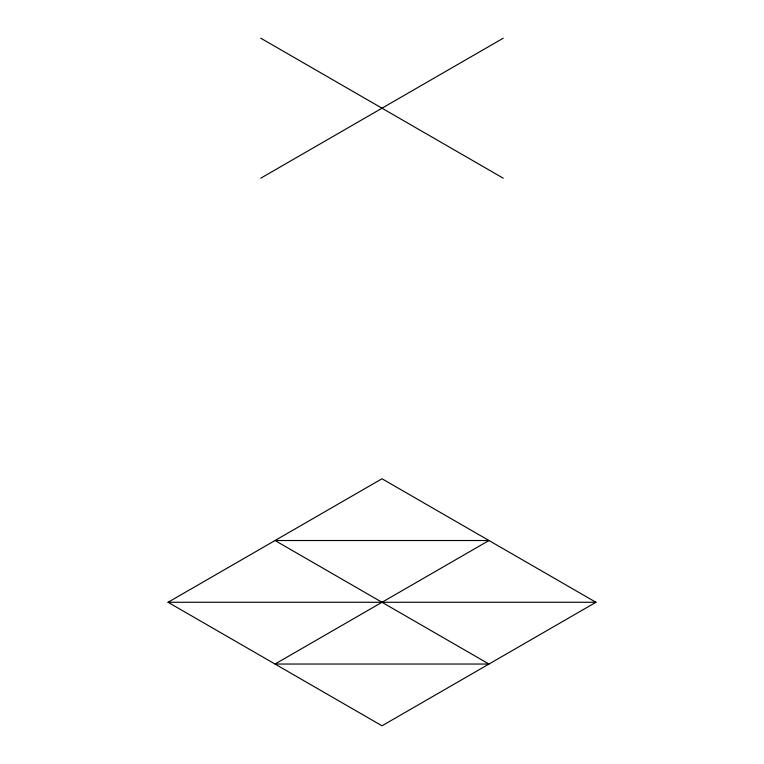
<?xml version="1.0" encoding="UTF-8"?>
<svg xmlns="http://www.w3.org/2000/svg" width="764" height="764" viewBox="0 0 764 764"><rect width="100%" height="100%" fill="white"/><g stroke="black" fill="none" stroke-linecap="round" stroke-linejoin="round"><path stroke-width="1.15" d="M260.763 178.193L503.237 38.2M168.051 602.28L382 478.761L595.949 602.28L382 725.8L168.051 602.28L595.949 602.28M260.763 38.2L503.237 178.193M488.97 540.52L275.03 664.04L488.97 664.04L275.03 540.52L488.97 540.52"/></g></svg>
